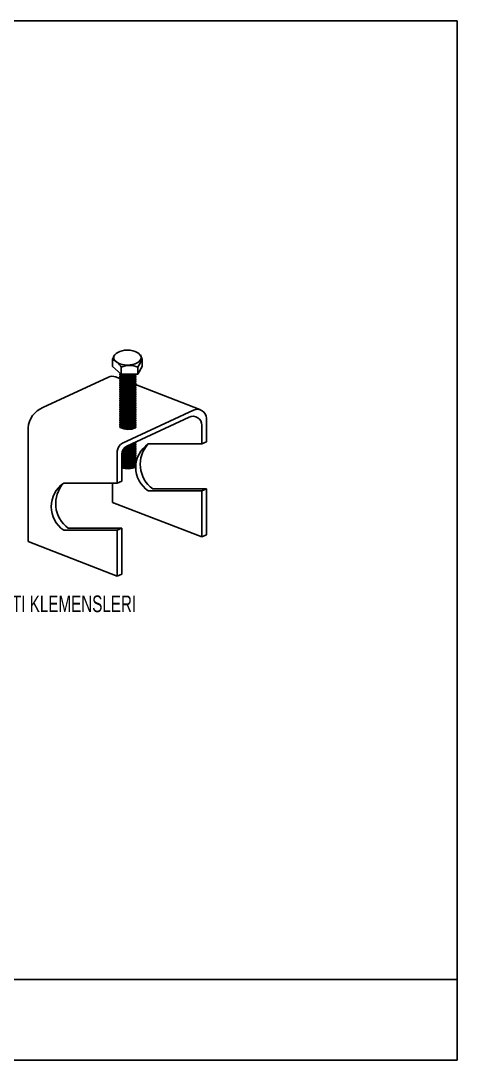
# Model space of a CAD drawing. Header units: millimetres. Extents: x 1852829 to 1882754, y -270850 to -231658.
# Drawn here: x 1857279 to 1857528, y -238141 to -237548 of the extents above; entities that cross this region are included whole.
import ezdxf

# ---------------------------------------------------------------- set-up
doc = ezdxf.new("R2010")
doc.units = ezdxf.units.MM
doc.layers.add('DETAYLAR', color=7, linetype='Continuous')
doc.styles.get("Standard").update_dxf_attribs({"font": 'ARIALN.TTF'})

# ---------------------------------------------------------------- blocks, each defined once
blk = doc.blocks.new('TD2')
at = {"color": 4, "ltscale": 4}
for p, q in [((828.16, 987.24), (-828.16, 987.24)), ((828.16, 0), (828.16, 987.24))]:
    blk.add_line(p, q, dxfattribs=at)
at = {"ltscale": 40}
for p, q in [((500.86, 665.4), (502.35, 669.34)), ((500.86, 665.4), (500.86, 658.77)), ((524.76, 658.32), (528.84, 665.4)), ((528.84, 665.4), (527.17, 669.91)), ((528.84, 665.4), (528.84, 658.77)), ((500.86, 658.77), (509.1, 651.6)), ((508.06, 651.98), (508.06, 652.5)), ((509.1, 658.22), (509.1, 651.6)), ((524.76, 651.7), (509.1, 651.6)), ((524.76, 651.7), (528.84, 658.77)), ((524.76, 658.32), (524.76, 651.7)), ((434.62, 619.83), (496.93, 648.79)), ((503.6, 649.01), (507.74, 647.4)), ((508.06, 649.92), (508.06, 650.78)), ((508.06, 647.84), (508.06, 648.69)), ((508.06, 645.77), (508.06, 646.63)), ((508.06, 645.75), (508.06, 646.61)), ((508.06, 643.69), (508.06, 644.55)), ((508.06, 641.6), (508.06, 642.46)), ((522.59, 649.63), (522.59, 650.51)), ((522.59, 647.57), (522.59, 648.45)), ((522.59, 645.48), (522.59, 646.36)), ((522.59, 645.48), (522.59, 646.36)), ((522.59, 643.4), (522.59, 644.28)), ((522.59, 641.34), (522.59, 642.22)), ((508.06, 639.54), (508.06, 640.4)), ((508.06, 639.52), (508.06, 640.38)), ((508.06, 637.46), (508.06, 638.32)), ((508.06, 635.37), (508.06, 636.23)), ((508.06, 633.31), (508.06, 634.17)), ((508.06, 631.22), (508.06, 632.08)), ((522.59, 641.64), (583.74, 617.91)), ((522.59, 639.25), (522.59, 640.13)), ((522.59, 639.25), (522.59, 640.13)), ((522.59, 637.17), (522.59, 638.05)), ((522.59, 635.1), (522.59, 635.98)), ((522.59, 633.02), (522.59, 633.9)), ((522.59, 630.96), (522.59, 631.84)), ((508.06, 629.16), (508.06, 630.02)), ((508.06, 629.14), (508.06, 630)), ((508.06, 627.08), (508.06, 627.94)), ((508.06, 624.99), (508.06, 625.85)), ((508.06, 622.93), (508.06, 623.79)), ((522.59, 628.87), (522.59, 629.75)), ((522.59, 628.87), (522.59, 629.75)), ((522.59, 626.79), (522.59, 627.67)), ((522.59, 624.72), (522.59, 625.6)), ((522.59, 622.64), (522.59, 623.52)), ((508.06, 620.84), (508.06, 621.7)), ((508.06, 620.82), (508.06, 621.68)), ((508.06, 618.76), (508.06, 619.62)), ((508.06, 616.68), (508.06, 617.53)), ((508.06, 614.61), (508.06, 615.47)), ((508.06, 614.59), (508.06, 615.45)), ((508.06, 612.53), (508.06, 613.39)), ((510.21, 586.05), (577.77, 617.45)), ((522.59, 620.55), (522.59, 621.44)), ((522.59, 620.55), (522.59, 621.44)), ((522.59, 618.47), (522.59, 619.35)), ((522.59, 616.41), (522.59, 617.29)), ((522.59, 614.32), (522.59, 615.2)), ((522.59, 614.32), (522.59, 615.2)), ((522.59, 612.24), (522.59, 613.12)), ((508.06, 610.44), (508.06, 611.3)), ((508.06, 608.38), (508.06, 609.24)), ((508.06, 606.3), (508.06, 607.15)), ((508.06, 604.23), (508.06, 605.09)), ((508.06, 604.21), (508.06, 605.07)), ((508.06, 602.15), (508.06, 603.01)), ((514.47, 583.34), (573.51, 610.78)), ((522.59, 610.17), (522.59, 611.06)), ((522.59, 608.09), (522.59, 608.97)), ((522.59, 606.03), (522.59, 606.91)), ((522.59, 603.94), (522.59, 604.82)), ((522.59, 603.94), (522.59, 604.82)), ((522.59, 601.86), (522.59, 602.74)), ((585.6, 585.38), (585.6, 603.07)), ((589.86, 587.35), (589.86, 609.73)), ((420.51, 492.51), (420.51, 600.52)), ((522.59, 585.32), (522.59, 586.2)), ((522.59, 583.23), (522.59, 584.11)), ((522.59, 583.23), (522.59, 584.11)), ((585.6, 585.38), (534.7, 585.38)), ((585.6, 585.38), (589.86, 587.35)), ((505.29, 548.05), (505.29, 578.34)), ((509.54, 550.03), (509.54, 575.62)), ((522.59, 581.15), (522.59, 582.03)), ((522.59, 579.08), (522.59, 579.97)), ((522.59, 577), (522.59, 577.88)), ((522.59, 577), (522.59, 577.88)), ((522.59, 574.92), (522.59, 575.8)), ((522.59, 572.85), (522.59, 573.73)), ((522.59, 570.77), (522.59, 571.65)), ((522.59, 568.71), (522.59, 569.59)), ((522.59, 566.62), (522.59, 567.5)), ((522.59, 566.62), (522.59, 567.5)), ((522.59, 564.54), (522.59, 565.42)), ((505.29, 548.05), (454.39, 548.05)), ((500.82, 529.84), (500.82, 548.05)), ((505.29, 548.05), (509.54, 550.03)), ((585.6, 540.73), (534.7, 540.73)), ((589.86, 542.71), (538.95, 542.71)), ((585.6, 540.73), (589.86, 542.71)), ((585.6, 496.94), (585.6, 540.73)), ((589.86, 498.91), (589.86, 542.71)), ((500.82, 529.84), (585.6, 496.94)), ((509.54, 505.38), (458.64, 505.38)), ((505.29, 503.41), (509.54, 505.38)), ((509.54, 461.59), (509.54, 505.38)), ((505.29, 503.41), (454.39, 503.41)), ((505.29, 459.61), (505.29, 503.41)), ((585.6, 496.94), (589.86, 498.91)), ((420.51, 492.51), (505.29, 459.61)), ((505.29, 459.61), (509.54, 461.59))]:
    blk.add_line(p, q, dxfattribs=at)
at = {"color": 4, "linetype": 'ByBlock', "ltscale": 4}
for p, q in [((-828.16, 76.79), (828.16, 76.79)), ((-828.16, 0), (828.16, 0))]:
    blk.add_line(p, q, dxfattribs=at)
at = {"ltscale": 40}
for centre, radius, start, end in [((494.91, 650.25), 16.28, 29.31803, 68.54461), ((508.42, 651.38), 0.7, 120.68435, 239.31565), ((515.58, 665.54), 15.5, 240.9853, 296.90141), ((517.04, 640.34), 19.56, 66.78145, 113.94842), ((515.58, 667.58), 16.56, 254.63252, 286.09735), ((522.23, 651.11), 0.7, 300.68435, 59.31565), ((500.52, 641.08), 8.5, 68.79077, 114.92689), ((508.42, 649.32), 0.7, 120.68435, 239.31565), ((508.42, 647.23), 0.7, 120.68435, 239.31565), ((508.42, 645.15), 0.7, 120.68435, 239.31565), ((508.42, 643.06), 0.7, 120.68435, 239.31565), ((515.58, 665.54), 16.56, 243.0059, 295.05023), ((515.58, 663.47), 15.5, 240.9853, 296.90141), ((515.58, 663.47), 16.56, 243.0059, 295.05023), ((515.58, 661.39), 15.5, 240.9853, 296.90141), ((515.58, 661.39), 16.56, 243.0059, 295.05023), ((515.58, 659.3), 15.5, 240.9853, 296.90141), ((515.58, 659.3), 16.56, 243.0059, 295.05023), ((515.58, 657.22), 15.5, 240.9853, 296.90141), ((515.58, 657.22), 16.56, 243.0059, 295.05023), ((522.23, 649.05), 0.7, 300.68435, 59.31565), ((522.23, 646.97), 0.7, 300.68435, 59.31565), ((522.23, 644.88), 0.7, 300.68435, 59.31565), ((522.23, 642.8), 0.7, 300.68435, 59.31565), ((508.42, 641), 0.7, 120.68435, 239.31565), ((508.42, 638.92), 0.7, 120.68435, 239.31565), ((508.42, 636.85), 0.7, 120.68435, 239.31565), ((508.42, 634.77), 0.7, 120.68435, 239.31565), ((508.42, 632.68), 0.7, 120.68435, 239.31565), ((515.58, 655.16), 15.5, 240.9853, 296.90141), ((515.58, 655.16), 16.56, 243.0059, 295.05023), ((515.58, 653.07), 15.5, 240.9853, 296.90141), ((515.58, 653.07), 16.56, 243.0059, 295.05023), ((515.58, 651.01), 15.5, 240.9853, 296.90141), ((515.58, 651.01), 16.56, 243.0059, 295.05023), ((515.58, 648.92), 15.5, 240.9853, 296.90141), ((515.58, 648.92), 16.56, 243.0059, 295.05023), ((515.58, 646.84), 15.5, 240.9853, 296.90141), ((515.58, 646.84), 16.56, 243.0059, 295.05023), ((522.23, 640.73), 0.7, 300.68435, 59.31565), ((522.23, 638.65), 0.7, 300.68435, 59.31565), ((522.23, 636.59), 0.7, 300.68435, 59.31565), ((522.23, 634.5), 0.7, 300.68435, 59.31565), ((522.23, 632.42), 0.7, 300.68435, 59.31565), ((508.42, 630.62), 0.7, 120.68435, 239.31565), ((508.42, 628.54), 0.7, 120.68435, 239.31565), ((508.42, 626.47), 0.7, 120.68435, 239.31565), ((508.42, 624.39), 0.7, 120.68435, 239.31565), ((508.42, 622.31), 0.7, 120.68435, 239.31565), ((515.58, 644.78), 15.5, 240.9853, 296.90141), ((515.58, 644.78), 16.56, 243.0059, 295.05023), ((515.58, 642.69), 15.5, 240.9853, 296.90141), ((515.58, 642.69), 16.56, 243.0059, 295.05023), ((515.58, 640.63), 15.5, 240.9853, 296.90141), ((515.58, 640.63), 16.56, 243.0059, 295.05023), ((515.58, 638.55), 15.5, 240.9853, 296.90141), ((515.58, 638.55), 16.56, 243.0059, 295.05023), ((515.58, 637.66), 16.56, 243.0059, 295.05023), ((515.58, 636.46), 15.5, 240.9853, 296.90141), ((522.23, 630.35), 0.7, 300.68435, 59.31565), ((522.23, 628.27), 0.7, 300.68435, 59.31565), ((522.23, 626.21), 0.7, 300.68435, 59.31565), ((522.23, 624.12), 0.7, 300.68435, 59.31565), ((522.23, 622.04), 0.7, 300.68435, 59.31565), ((443.14, 598.79), 22.7, 112.05529, 175.62505), ((508.42, 620.22), 0.7, 120.68435, 239.31565), ((508.42, 618.14), 0.7, 120.68435, 239.31565), ((508.42, 616.07), 0.7, 120.68435, 239.31565), ((508.42, 613.99), 0.7, 120.68435, 239.31565), ((508.42, 611.93), 0.7, 120.68435, 239.31565), ((515.58, 636.46), 16.56, 243.0059, 295.05023), ((515.58, 634.38), 15.5, 240.9853, 296.90141), ((515.58, 634.38), 16.56, 243.0059, 295.05023), ((515.58, 632.29), 15.5, 240.9853, 296.90141), ((515.58, 632.29), 16.56, 243.0059, 295.05023), ((515.58, 630.23), 15.5, 240.9853, 296.90141), ((515.58, 630.23), 16.56, 243.0059, 295.05023), ((515.58, 628.14), 15.5, 240.9853, 296.90141), ((515.58, 628.14), 16.56, 243.0059, 295.05023), ((515.58, 626.08), 15.5, 240.9853, 296.90141), ((522.23, 619.95), 0.7, 300.68435, 59.31565), ((522.23, 617.87), 0.7, 300.68435, 59.31565), ((522.23, 615.81), 0.7, 300.68435, 59.31565), ((522.23, 613.72), 0.7, 300.68435, 59.31565), ((522.23, 611.66), 0.7, 300.68435, 59.31565), ((581.35, 609.73), 8.51, 0, 114.92689), ((508.42, 609.84), 0.7, 120.68435, 239.31565), ((508.42, 607.76), 0.7, 120.68435, 239.31565), ((508.42, 605.69), 0.7, 120.68435, 239.31565), ((508.42, 603.61), 0.7, 120.68435, 239.31565), ((515.58, 626.08), 16.56, 243.0059, 295.05023), ((515.58, 624), 15.5, 240.9853, 296.90141), ((515.58, 624), 16.56, 243.0059, 295.05023), ((515.58, 621.91), 15.5, 240.9853, 296.90141), ((515.58, 621.91), 16.56, 243.0059, 295.05023), ((515.58, 619.85), 15.5, 240.9853, 296.90141), ((515.58, 619.85), 16.56, 243.0059, 295.05023), ((515.58, 617.76), 15.5, 240.9853, 296.90141), ((515.58, 617.76), 16.56, 243.0059, 295.05023), ((522.23, 609.57), 0.7, 300.68435, 59.31565), ((522.23, 607.49), 0.7, 300.68435, 59.31565), ((522.23, 605.43), 0.7, 300.68435, 59.31565), ((522.23, 603.34), 0.7, 300.68435, 59.31565), ((577.1, 603.07), 8.51, 0, 114.92689), ((508.42, 601.55), 0.7, 120.68435, 239.31565), ((515.58, 615.7), 15.5, 240.9853, 296.90141), ((515.58, 615.7), 16.56, 243.0059, 295.05023), ((522.23, 601.28), 0.7, 300.68435, 59.31565), ((513.8, 578.34), 8.5, 114.92689, 180), ((518.05, 575.62), 8.51, 114.92689, 180), ((515.58, 597.05), 15.5, 257.8397, 296.90141), ((515.58, 599.14), 16.56, 262.33284, 295.05023), ((515.58, 599.14), 15.5, 268.34649, 296.90141), ((515.58, 600.34), 16.56, 269.4584, 295.05023), ((515.58, 601.22), 16.56, 276.92385, 295.05023), ((522.23, 586.8), 0.7, 300.68435, 59.31565), ((522.23, 584.72), 0.7, 300.68435, 59.31565), ((522.23, 582.63), 0.7, 300.68435, 59.31565), ((549.76, 563.05), 26.93, 124.00976, 235.99024), ((555.69, 565.92), 28.62, 137.17833, 234.20413), ((515.58, 590.82), 16.56, 248.63888, 295.05023), ((515.58, 588.76), 15.5, 247.09339, 296.90141), ((515.58, 588.76), 16.56, 248.63888, 295.05023), ((515.58, 586.67), 15.5, 247.09339, 296.90141), ((515.58, 590.82), 15.5, 247.2852, 296.90141), ((515.58, 592.91), 16.56, 249.34088, 295.05023), ((515.58, 592.91), 15.5, 249.00065, 296.90141), ((515.58, 594.97), 16.56, 251.62719, 295.05023), ((515.58, 594.97), 15.5, 252.358, 296.90141), ((515.58, 597.05), 16.56, 255.63108, 295.05023), ((522.23, 580.55), 0.7, 300.68435, 59.31565), ((522.23, 578.48), 0.7, 300.68435, 59.31565), ((522.23, 576.4), 0.7, 300.68435, 59.31565), ((522.23, 574.34), 0.7, 300.68435, 59.31565), ((522.23, 572.25), 0.7, 300.68435, 59.31565), ((515.58, 586.67), 16.56, 248.63888, 295.05023), ((515.58, 584.59), 15.5, 247.09339, 296.90141), ((515.58, 584.59), 16.56, 248.63888, 295.05023), ((515.58, 582.53), 15.5, 247.09339, 296.90141), ((515.58, 582.53), 16.56, 248.63888, 295.05023), ((515.58, 580.44), 15.5, 247.09339, 296.90141), ((515.58, 580.44), 16.56, 248.63888, 295.05023), ((515.58, 578.38), 15.5, 247.09339, 296.90141), ((515.58, 578.38), 16.56, 248.63888, 295.05023), ((522.23, 570.17), 0.7, 300.68435, 59.31565), ((522.23, 568.1), 0.7, 300.68435, 59.31565), ((522.23, 566.02), 0.7, 300.68435, 59.31565), ((522.23, 563.96), 0.7, 300.68435, 59.31565), ((469.45, 525.73), 26.93, 124.00976, 235.99024), ((475.38, 528.6), 28.62, 137.17833, 234.20413)]:
    blk.add_arc(centre, radius, start, end, dxfattribs=at)
blk.add_ellipse((514.85, 667.33), major_axis=(12.98, 0), ratio=0.543478, dxfattribs=at)
at = {"color": 7, "linetype": 'Continuous', "ltscale": 40, "width": 0.8}
blk.add_text('BAGLANTI KLEMENSLERI', height=15.75, dxfattribs=at).set_placement((346.72, 425.59))

msp = doc.modelspace()

# ---------------------------------------------------------------- block references
at = {"layer": 'DETAYLAR', "transparency": 33554687, "xscale": 0.6000000000000001, "yscale": 0.6000000000000001, "zscale": 0.6000000000000001}
msp.add_blockref('TD2', (1857030.76, -238140.66), dxfattribs=at)

doc.saveas('drawing.dxf')
